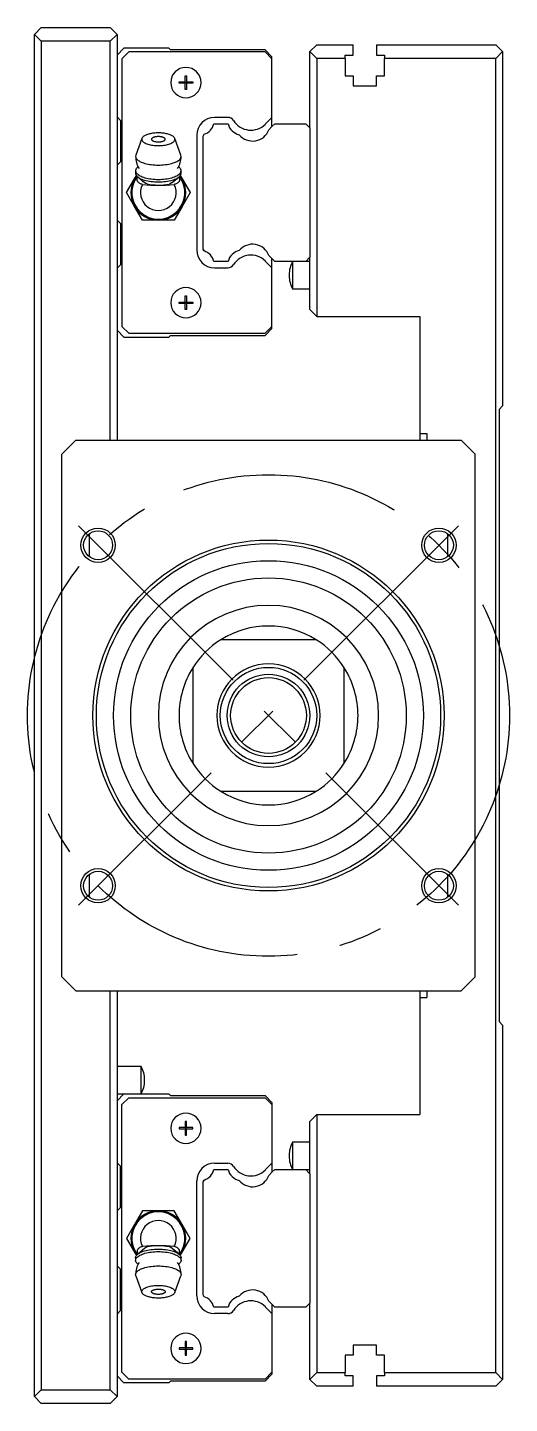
# Model space of a CAD drawing. Extents: x -10 to 750, y -346 to 120.
# Drawn here: x 679.8 to 749.8, y -100 to 100 of the extents above; entities that cross this region are included whole.
import ezdxf

# ---------------------------------------------------------------- set-up
doc = ezdxf.new("R2010")
doc.units = 0
doc.linetypes.add('CENTER', pattern=[50.8, 31.75, -6.35, 6.35, -6.35])
doc.layers.get('0').update_dxf_attribs({"linetype": 'CONTINUOUS'})
doc.layers.add('CENTER', color=1, linetype='CENTER')

msp = doc.modelspace()

# ---------------------------------------------------------------- linework, layer by layer
at = {"color": 7, "linetype": 'CONTINUOUS'}
for p, q in [((681.83, 100), (680.83, 99)), ((681.83, 100), (691.83, 100)), ((692.83, 99), (691.83, 100)), ((680.83, 99), (681.83, 98)), ((680.83, -99), (680.83, 99)), ((691.83, 98), (692.83, 99)), ((692.83, 99), (692.83, 40)), ((691.83, 98), (681.83, 98)), ((681.83, 98), (681.83, -98)), ((691.83, 40), (691.83, 98)), ((693.83, 97), (692.83, 96)), ((694.53, 96.45), (693.53, 95.45)), ((700.33, 97), (693.83, 97)), ((714.33, 96.45), (694.53, 96.45)), ((700.58, 96.75), (700.33, 97)), ((714.33, 96.75), (700.58, 96.75)), ((715.33, 95.75), (714.33, 96.75)), ((715.33, 95.45), (714.33, 96.45)), ((720.83, 96.5), (721.83, 97.5)), ((720.83, 85.4), (720.83, 96.5)), ((721.83, 95.5), (720.83, 96.5)), ((721.83, 97.5), (727.13, 97.5)), ((725.98, 96), (727.13, 96)), ((725.98, 95.5), (725.98, 96)), ((727.13, 96), (727.13, 97.5)), ((730.53, 97.5), (747.83, 97.5)), ((730.53, 97.5), (730.53, 96)), ((730.53, 96), (731.68, 96)), ((731.68, 96), (731.68, 95.5)), ((747.83, 97.5), (748.83, 96.5)), ((748.83, 96.5), (747.83, 95.5)), ((748.83, 96.5), (748.83, 45)), ((693.53, 95.45), (693.53, 56.55)), ((715.33, 95.45), (715.33, 95.75)), ((715.33, 86.92), (715.33, 95.45)), ((721.83, 95.5), (721.83, 58)), ((725.98, 95.5), (721.83, 95.5)), ((725.98, 95.5), (725.98, 93)), ((731.68, 93), (731.68, 95.5)), ((747.83, 95.5), (731.68, 95.5)), ((747.83, -95.5), (747.83, 95.5)), ((701.83, 92.1), (702.73, 92.1)), ((701.83, 91.9), (701.83, 92.1)), ((702.73, 92.1), (702.73, 93)), ((702.73, 93), (702.93, 93)), ((702.73, 92.1), (702.83, 92)), ((702.93, 92.1), (702.83, 92)), ((702.93, 93), (702.93, 92.1)), ((702.93, 92.1), (703.83, 92.1)), ((703.83, 92.1), (703.83, 91.9)), ((725.98, 93), (727.13, 93)), ((727.13, 93), (727.13, 91.5)), ((730.53, 91.5), (730.53, 93)), ((730.53, 93), (731.68, 93)), ((702.73, 91.9), (701.83, 91.9)), ((702.73, 91.9), (702.83, 92)), ((702.73, 91), (702.73, 91.9)), ((702.93, 91), (702.73, 91)), ((702.93, 91.9), (702.83, 92)), ((703.83, 91.9), (702.93, 91.9)), ((702.93, 91.9), (702.93, 91)), ((727.13, 91.5), (730.53, 91.5)), ((692.83, 87), (693.33, 86.5)), ((693.33, 86.5), (693.33, 80.5)), ((708.91, 86.93), (707, 86.93)), ((715.33, 86.92), (714.37, 85.95)), ((715.33, 85.6), (715.33, 86.92)), ((696.52, 84.02), (696.48, 83.95)), ((696.58, 84.08), (696.52, 84.02)), ((696.64, 84.14), (696.58, 84.08)), ((696.72, 84.2), (696.64, 84.14)), ((696.81, 84.25), (696.72, 84.2)), ((696.9, 84.31), (696.81, 84.25)), ((697.01, 84.36), (696.9, 84.31)), ((697.13, 84.41), (697.01, 84.36)), ((697.25, 84.45), (697.13, 84.41)), ((697.39, 84.49), (697.25, 84.45)), ((697.53, 84.53), (697.39, 84.49)), ((697.68, 84.57), (697.53, 84.53)), ((697.83, 84.6), (697.68, 84.57)), ((697.99, 84.62), (697.83, 84.6)), ((698.15, 84.64), (697.99, 84.62)), ((698.06, 84.01), (698.01, 83.98)), ((698.12, 84.03), (698.06, 84.01)), ((698.19, 84.05), (698.12, 84.03)), ((698.32, 84.66), (698.15, 84.64)), ((698.26, 84.07), (698.19, 84.05)), ((698.33, 84.09), (698.26, 84.07)), ((698.49, 84.67), (698.32, 84.66)), ((698.41, 84.11), (698.33, 84.09)), ((698.49, 84.12), (698.41, 84.11)), ((698.66, 84.68), (698.49, 84.67)), ((698.57, 84.13), (698.49, 84.12)), ((698.66, 84.14), (698.57, 84.13)), ((698.83, 84.68), (698.66, 84.68)), ((698.74, 84.14), (698.66, 84.14)), ((698.83, 84.14), (698.74, 84.14)), ((699, 84.68), (698.83, 84.68)), ((698.92, 84.14), (698.83, 84.14)), ((699, 84.14), (698.92, 84.14)), ((699.17, 84.67), (699, 84.68)), ((699.09, 84.13), (699, 84.14)), ((699.17, 84.12), (699.09, 84.13)), ((699.34, 84.66), (699.17, 84.67)), ((699.25, 84.11), (699.17, 84.12)), ((699.33, 84.09), (699.25, 84.11)), ((699.4, 84.07), (699.33, 84.09)), ((699.51, 84.64), (699.34, 84.66)), ((699.47, 84.05), (699.4, 84.07)), ((699.54, 84.03), (699.47, 84.05)), ((699.67, 84.62), (699.51, 84.64)), ((699.6, 84.01), (699.54, 84.03)), ((699.65, 83.98), (699.6, 84.01)), ((699.83, 84.6), (699.67, 84.62)), ((699.98, 84.57), (699.83, 84.6)), ((700.13, 84.53), (699.98, 84.57)), ((700.27, 84.49), (700.13, 84.53)), ((700.41, 84.45), (700.27, 84.49)), ((700.53, 84.41), (700.41, 84.45)), ((700.65, 84.36), (700.53, 84.41)), ((700.76, 84.31), (700.65, 84.36)), ((700.85, 84.25), (700.76, 84.31)), ((700.94, 84.2), (700.85, 84.25)), ((701.02, 84.14), (700.94, 84.2)), ((701.08, 84.08), (701.02, 84.14)), ((701.14, 84.02), (701.08, 84.08)), ((701.18, 83.95), (701.14, 84.02)), ((704.4, 84.33), (704.4, 67.67)), ((705.33, 84.2), (705.49, 84.48)), ((705.33, 67.8), (705.33, 84.2)), ((706.89, 86), (708.97, 86)), ((714.88, 85.15), (715.33, 85.6)), ((715.33, 85.6), (715.73, 86)), ((715.73, 86), (720.23, 86)), ((720.23, 86), (720.83, 85.4)), ((720.83, 85.4), (720.83, 66.6)), ((696.45, 83.89), (695.56, 81.44)), ((696.45, 83.89), (696.43, 83.81)), ((696.43, 83.81), (696.43, 83.73)), ((696.43, 83.73), (696.45, 83.65)), ((696.48, 83.95), (696.45, 83.89)), ((696.45, 83.65), (696.48, 83.58)), ((696.48, 83.58), (696.53, 83.5)), ((696.53, 83.5), (696.6, 83.42)), ((696.6, 83.42), (696.68, 83.35)), ((696.68, 83.35), (696.78, 83.28)), ((696.78, 83.28), (696.89, 83.22)), ((696.89, 83.22), (697.02, 83.16)), ((697.02, 83.16), (697.16, 83.1)), ((697.16, 83.1), (697.31, 83.05)), ((697.31, 83.05), (697.48, 83)), ((697.48, 83), (697.65, 82.96)), ((697.65, 82.96), (697.84, 82.92)), ((697.85, 83.83), (697.83, 83.79)), ((697.83, 83.79), (697.83, 83.76)), ((697.83, 83.76), (697.83, 83.73)), ((697.83, 83.73), (697.85, 83.69)), ((697.84, 82.92), (698.03, 82.9)), ((697.86, 83.86), (697.85, 83.83)), ((697.85, 83.69), (697.86, 83.66)), ((697.89, 83.89), (697.86, 83.86)), ((697.86, 83.66), (697.89, 83.63)), ((697.92, 83.92), (697.89, 83.89)), ((697.89, 83.63), (697.92, 83.6)), ((697.96, 83.95), (697.92, 83.92)), ((697.92, 83.6), (697.96, 83.57)), ((698.01, 83.98), (697.96, 83.95)), ((697.96, 83.57), (698.01, 83.54)), ((698.01, 83.54), (698.06, 83.51)), ((698.03, 82.9), (698.22, 82.87)), ((698.06, 83.51), (698.12, 83.49)), ((698.12, 83.49), (698.19, 83.47)), ((698.19, 83.47), (698.26, 83.45)), ((698.22, 82.87), (698.42, 82.86)), ((698.26, 83.45), (698.33, 83.43)), ((698.33, 83.43), (698.41, 83.41)), ((698.41, 83.41), (698.49, 83.4)), ((698.42, 82.86), (698.63, 82.85)), ((698.49, 83.4), (698.57, 83.39)), ((698.57, 83.39), (698.66, 83.38)), ((698.63, 82.85), (698.83, 82.84)), ((698.66, 83.38), (698.74, 83.38)), ((698.74, 83.38), (698.83, 83.38)), ((698.83, 83.38), (698.92, 83.38)), ((698.83, 82.84), (699.03, 82.85)), ((698.92, 83.38), (699, 83.38)), ((699, 83.38), (699.09, 83.39)), ((699.03, 82.85), (699.24, 82.86)), ((699.09, 83.39), (699.17, 83.4)), ((699.17, 83.4), (699.25, 83.41)), ((699.24, 82.86), (699.44, 82.87)), ((699.25, 83.41), (699.33, 83.43)), ((699.33, 83.43), (699.4, 83.45)), ((699.4, 83.45), (699.47, 83.47)), ((699.44, 82.87), (699.63, 82.9)), ((699.47, 83.47), (699.54, 83.49)), ((699.54, 83.49), (699.6, 83.51)), ((699.6, 83.51), (699.65, 83.54)), ((699.63, 82.9), (699.82, 82.92)), ((699.7, 83.95), (699.65, 83.98)), ((699.65, 83.54), (699.7, 83.57)), ((699.74, 83.92), (699.7, 83.95)), ((699.7, 83.57), (699.74, 83.6)), ((699.77, 83.89), (699.74, 83.92)), ((699.74, 83.6), (699.77, 83.63)), ((699.8, 83.86), (699.77, 83.89)), ((699.77, 83.63), (699.8, 83.66)), ((699.81, 83.83), (699.8, 83.86)), ((699.8, 83.66), (699.81, 83.69)), ((699.83, 83.79), (699.81, 83.83)), ((699.81, 83.69), (699.83, 83.73)), ((699.82, 82.92), (700.01, 82.96)), ((699.83, 83.76), (699.83, 83.79)), ((699.83, 83.73), (699.83, 83.76)), ((700.01, 82.96), (700.18, 83)), ((700.18, 83), (700.35, 83.05)), ((700.35, 83.05), (700.5, 83.1)), ((700.5, 83.1), (700.64, 83.16)), ((700.64, 83.16), (700.77, 83.22)), ((700.77, 83.22), (700.88, 83.28)), ((700.88, 83.28), (700.98, 83.35)), ((700.98, 83.35), (701.06, 83.42)), ((701.06, 83.42), (701.13, 83.5)), ((701.13, 83.5), (701.18, 83.58)), ((701.21, 83.89), (701.18, 83.95)), ((701.18, 83.58), (701.21, 83.65)), ((701.23, 83.81), (701.21, 83.89)), ((702.1, 81.44), (701.21, 83.89)), ((701.21, 83.65), (701.23, 83.73)), ((701.23, 83.73), (701.23, 83.81)), ((693.33, 80.5), (692.83, 80)), ((695.56, 81.44), (695.53, 81.27)), ((695.53, 81.27), (695.54, 81.17)), ((695.54, 81.17), (695.57, 81.07)), ((695.57, 81.07), (695.62, 80.97)), ((695.62, 80.97), (695.69, 80.88)), ((695.69, 80.88), (695.78, 80.78)), ((695.78, 80.78), (695.89, 80.69)), ((695.89, 80.69), (696.02, 80.61)), ((696.02, 80.61), (696.16, 80.52)), ((696.16, 80.52), (696.32, 80.45)), ((696.32, 80.45), (696.5, 80.37)), ((696.5, 80.37), (696.69, 80.31)), ((696.69, 80.31), (696.89, 80.24)), ((696.89, 80.24), (697.11, 80.19)), ((697.11, 80.19), (697.33, 80.14)), ((697.33, 80.14), (697.57, 80.1)), ((697.57, 80.1), (697.81, 80.07)), ((697.81, 80.07), (698.06, 80.04)), ((698.06, 80.04), (698.31, 80.02)), ((698.31, 80.02), (698.57, 80.01)), ((698.57, 80.01), (698.83, 80)), ((698.83, 80), (699.09, 80.01)), ((699.09, 80.01), (699.35, 80.02)), ((699.35, 80.02), (699.6, 80.04)), ((699.6, 80.04), (699.85, 80.07)), ((699.85, 80.07), (700.09, 80.1)), ((700.09, 80.1), (700.33, 80.14)), ((700.33, 80.14), (700.55, 80.19)), ((700.55, 80.19), (700.77, 80.24)), ((700.77, 80.24), (700.97, 80.31)), ((700.97, 80.31), (701.16, 80.37)), ((701.16, 80.37), (701.34, 80.45)), ((701.34, 80.45), (701.5, 80.52)), ((701.5, 80.52), (701.64, 80.61)), ((701.64, 80.61), (701.77, 80.69)), ((701.77, 80.69), (701.88, 80.78)), ((701.88, 80.78), (701.97, 80.88)), ((701.97, 80.88), (702.04, 80.97)), ((702.04, 80.97), (702.09, 81.07)), ((702.09, 81.07), (702.12, 81.17)), ((702.13, 81.27), (702.1, 81.44)), ((702.12, 81.17), (702.13, 81.27)), ((695.37, 78), (695.65, 78.49)), ((695.55, 79.33), (695.53, 79.26)), ((695.53, 79.26), (695.53, 79.19)), ((695.53, 79.19), (695.54, 79.09)), ((695.53, 79.19), (695.53, 78.82)), ((695.53, 78.82), (695.53, 78.75)), ((695.53, 78.75), (695.55, 78.69)), ((695.54, 79.09), (695.57, 78.99)), ((695.57, 79.39), (695.55, 79.33)), ((695.55, 78.69), (695.57, 78.62)), ((695.6, 79.46), (695.57, 79.39)), ((695.57, 78.99), (695.62, 78.9)), ((695.57, 78.62), (695.6, 78.55)), ((695.65, 79.52), (695.6, 79.46)), ((695.6, 78.55), (695.65, 78.49)), ((695.62, 78.9), (695.69, 78.8)), ((695.7, 79.59), (695.65, 79.52)), ((695.65, 78.49), (695.7, 78.42)), ((695.69, 78.8), (695.78, 78.71)), ((695.76, 79.65), (695.7, 79.59)), ((695.7, 78.42), (695.76, 78.36)), ((695.74, 77.98), (695.75, 78.05)), ((695.75, 78.05), (695.77, 78.12)), ((695.83, 79.71), (695.76, 79.65)), ((695.76, 78.36), (695.83, 78.3)), ((695.77, 78.12), (695.79, 78.2)), ((695.78, 78.71), (695.89, 78.62)), ((695.79, 78.2), (695.82, 78.27)), ((695.82, 78.27), (695.83, 78.29)), ((695.89, 79.77), (695.83, 79.71)), ((695.83, 78.3), (695.95, 78.21)), ((695.83, 78.3), (696.82, 77.46)), ((695.89, 78.62), (696.02, 78.53)), ((695.95, 78.21), (696.09, 78.12)), ((696.02, 78.53), (696.16, 78.45)), ((696.09, 78.12), (696.25, 78.03)), ((696.16, 78.45), (696.32, 78.37)), ((696.25, 78.03), (696.42, 77.96)), ((696.32, 78.37), (696.5, 78.3)), ((696.5, 78.3), (696.69, 78.23)), ((696.69, 78.23), (696.89, 78.17)), ((696.89, 78.17), (697.11, 78.11)), ((697.11, 78.11), (697.33, 78.07)), ((697.33, 78.07), (697.57, 78.02)), ((697.57, 78.02), (697.81, 77.99)), ((699.85, 77.99), (700.09, 78.02)), ((700.09, 78.02), (700.33, 78.07)), ((700.33, 78.07), (700.55, 78.11)), ((700.55, 78.11), (700.77, 78.17)), ((700.77, 78.17), (700.97, 78.23)), ((700.84, 77.46), (701.83, 78.3)), ((700.97, 78.23), (701.16, 78.3)), ((701.16, 78.3), (701.34, 78.37)), ((701.24, 77.96), (701.41, 78.03)), ((701.34, 78.37), (701.5, 78.45)), ((701.41, 78.03), (701.57, 78.12)), ((701.5, 78.45), (701.64, 78.53)), ((701.57, 78.12), (701.71, 78.21)), ((701.64, 78.53), (701.77, 78.62)), ((701.71, 78.21), (701.83, 78.3)), ((701.83, 79.71), (701.77, 79.77)), ((701.77, 78.62), (701.88, 78.71)), ((701.9, 79.65), (701.83, 79.71)), ((701.83, 78.3), (701.9, 78.36)), ((701.83, 78.29), (701.84, 78.27)), ((701.84, 78.27), (701.87, 78.2)), ((701.87, 78.2), (701.89, 78.12)), ((701.88, 78.71), (701.97, 78.8)), ((701.89, 78.12), (701.91, 78.05)), ((701.96, 79.59), (701.9, 79.65)), ((701.9, 78.36), (701.96, 78.42)), ((701.91, 78.05), (701.92, 77.98)), ((702.01, 79.52), (701.96, 79.59)), ((701.96, 78.42), (702.01, 78.49)), ((701.97, 78.8), (702.04, 78.9)), ((702.06, 79.46), (702.01, 79.52)), ((702.01, 78.49), (702.06, 78.55)), ((702.01, 78.49), (702.29, 78)), ((702.04, 78.9), (702.09, 78.99)), ((702.09, 79.39), (702.06, 79.46)), ((702.06, 78.55), (702.09, 78.62)), ((702.11, 79.33), (702.09, 79.39)), ((702.09, 78.99), (702.12, 79.09)), ((702.09, 78.62), (702.11, 78.69)), ((702.13, 79.26), (702.11, 79.33)), ((702.11, 78.69), (702.13, 78.75)), ((702.12, 79.09), (702.13, 79.19)), ((702.13, 79.19), (702.13, 79.26)), ((702.13, 78.82), (702.13, 79.19)), ((702.13, 78.75), (702.13, 78.82)), ((694.21, 76), (695.37, 78)), ((695.74, 77.91), (695.74, 77.98)), ((695.75, 77.84), (695.74, 77.91)), ((695.76, 77.78), (695.75, 77.84)), ((695.77, 77.72), (695.76, 77.78)), ((695.8, 77.66), (695.77, 77.72)), ((695.83, 77.61), (695.8, 77.66)), ((695.86, 77.55), (695.83, 77.61)), ((695.91, 77.5), (695.86, 77.55)), ((695.95, 77.46), (695.91, 77.5)), ((696.01, 77.41), (695.95, 77.46)), ((696.07, 77.36), (696.01, 77.41)), ((696.15, 77.32), (696.07, 77.36)), ((696.23, 77.28), (696.15, 77.32)), ((696.32, 77.24), (696.23, 77.28)), ((696.42, 77.21), (696.32, 77.24)), ((696.42, 77.96), (696.62, 77.88)), ((696.51, 77.18), (696.42, 77.21)), ((696.62, 77.88), (696.82, 77.82)), ((696.82, 77.82), (697.04, 77.76)), ((696.99, 77.35), (696.82, 77.46)), ((697.19, 77.27), (696.99, 77.35)), ((697.04, 77.76), (697.28, 77.71)), ((697.28, 77.71), (697.52, 77.66)), ((697.52, 77.66), (697.77, 77.63)), ((697.77, 77.63), (698.03, 77.6)), ((697.81, 77.99), (698.06, 77.96)), ((698.03, 77.6), (698.29, 77.58)), ((698.06, 77.96), (698.31, 77.94)), ((698.29, 77.58), (698.56, 77.56)), ((698.31, 77.94), (698.57, 77.93)), ((698.56, 77.56), (698.83, 77.56)), ((698.57, 77.93), (698.83, 77.93)), ((698.83, 77.93), (699.09, 77.93)), ((698.83, 77.56), (699.1, 77.56)), ((699.09, 77.93), (699.35, 77.94)), ((699.1, 77.56), (699.37, 77.58)), ((699.35, 77.94), (699.6, 77.96)), ((699.37, 77.58), (699.63, 77.6)), ((699.6, 77.96), (699.85, 77.99)), ((699.63, 77.6), (699.89, 77.63)), ((699.89, 77.63), (700.14, 77.66)), ((700.14, 77.66), (700.38, 77.71)), ((700.38, 77.71), (700.62, 77.76)), ((700.61, 77.32), (700.4, 77.25)), ((700.84, 77.46), (700.61, 77.32)), ((700.62, 77.76), (700.84, 77.82)), ((700.84, 77.82), (701.04, 77.88)), ((701.04, 77.88), (701.24, 77.96)), ((701.24, 77.21), (701.15, 77.18)), ((701.34, 77.24), (701.24, 77.21)), ((701.43, 77.28), (701.34, 77.24)), ((701.51, 77.32), (701.43, 77.28)), ((701.58, 77.36), (701.51, 77.32)), ((701.65, 77.41), (701.58, 77.36)), ((701.71, 77.46), (701.65, 77.41)), ((701.75, 77.5), (701.71, 77.46)), ((701.8, 77.55), (701.75, 77.5)), ((701.83, 77.61), (701.8, 77.55)), ((701.86, 77.66), (701.83, 77.61)), ((701.89, 77.72), (701.86, 77.66)), ((701.9, 77.78), (701.89, 77.72)), ((701.91, 77.84), (701.9, 77.78)), ((701.92, 77.91), (701.91, 77.84)), ((701.92, 77.98), (701.92, 77.91)), ((702.29, 78), (703.45, 76)), ((695.37, 74), (694.21, 76)), ((703.45, 76), (702.29, 74)), ((696.52, 72), (695.37, 74)), ((702.29, 74), (701.14, 72)), ((692.83, 72), (693.33, 71.5)), ((693.33, 71.5), (693.33, 65.5)), ((698.83, 72), (696.52, 72)), ((701.14, 72), (698.83, 72)), ((705.49, 67.52), (705.33, 67.8)), ((708.97, 66), (706.89, 66)), ((714.37, 66.05), (715.33, 65.08)), ((715.73, 66), (714.88, 66.85)), ((715.33, 65.08), (715.33, 66.4)), ((720.23, 66), (715.73, 66)), ((718.33, 66), (718.33, 62)), ((720.83, 66.6), (720.23, 66)), ((720.83, 66), (720.23, 66)), ((720.83, 59), (720.83, 66.6)), ((693.33, 65.5), (692.83, 65)), ((707, 65.07), (708.91, 65.07)), ((715.33, 56.55), (715.33, 65.08)), ((717.83, 64.06), (717.83, 63.94)), ((718.33, 62), (720.83, 62)), ((701.83, 59.9), (701.83, 60.1)), ((701.83, 60.1), (702.73, 60.1)), ((702.73, 60.1), (702.73, 61)), ((702.73, 61), (702.93, 61)), ((702.73, 60.1), (702.83, 60)), ((702.93, 60.1), (702.83, 60)), ((702.93, 61), (702.93, 60.1)), ((702.93, 60.1), (703.83, 60.1)), ((703.83, 60.1), (703.83, 59.9)), ((702.73, 59.9), (701.83, 59.9)), ((702.73, 59.9), (702.83, 60)), ((702.73, 59), (702.73, 59.9)), ((702.93, 59), (702.73, 59)), ((702.93, 59.9), (702.83, 60)), ((703.83, 59.9), (702.93, 59.9)), ((702.93, 59.9), (702.93, 59)), ((720.83, 59), (721.83, 58)), ((721.83, 58), (736.83, 58)), ((736.83, 58), (736.83, 41)), ((693.53, 56.55), (694.53, 55.55)), ((714.33, 55.55), (715.33, 56.55)), ((714.33, 55.25), (715.33, 56.25)), ((715.33, 56.25), (715.33, 56.55)), ((692.83, 56), (693.83, 55)), ((693.83, 55), (700.33, 55)), ((694.53, 55.55), (714.33, 55.55)), ((700.33, 55), (700.58, 55.25)), ((700.58, 55.25), (714.33, 55.25)), ((748.33, 44.5), (748.83, 45)), ((748.33, 44.5), (748.33, -44.5)), ((686.83, 40), (684.83, 38)), ((686.83, 40), (742.83, 40)), ((736.83, 41), (736.83, 40)), ((736.83, 41), (737.83, 41)), ((737.83, 41), (737.83, 40)), ((744.83, 38), (742.83, 40)), ((684.83, -38), (684.83, 38)), ((744.83, -38), (744.83, 38)), ((688.83, 23.06), (688.83, 26.44)), ((740.83, 26.44), (740.83, 23.06)), ((721.76, 11), (707.9, 11)), ((703.83, 6.93), (703.83, -6.93)), ((725.83, -6.93), (725.83, 6.93)), ((707.9, -11), (721.76, -11)), ((688.83, -26.44), (688.83, -23.06)), ((740.83, -23.06), (740.83, -26.44)), ((684.83, -38), (686.83, -40)), ((742.83, -40), (744.83, -38)), ((686.83, -40), (742.83, -40)), ((691.83, -98), (691.83, -40)), ((692.83, -40), (692.83, -99)), ((736.83, -40), (736.83, -41)), ((737.83, -40), (737.83, -41)), ((736.83, -41), (737.83, -41)), ((736.83, -41), (736.83, -58)), ((748.83, -45), (748.33, -44.5)), ((748.83, -45), (748.83, -96.5)), ((696.33, -51), (692.83, -51)), ((696.33, -53), (696.33, -51)), ((696.33, -55), (696.33, -53)), ((696.83, -53.06), (696.83, -52.94)), ((692.83, -55), (693.83, -55)), ((692.83, -56), (693.83, -55)), ((693.53, -56.55), (694.53, -55.55)), ((693.83, -55), (700.33, -55)), ((694.53, -55.55), (714.33, -55.55)), ((700.33, -55), (700.58, -55.25)), ((700.58, -55.25), (714.33, -55.25)), ((714.33, -55.25), (715.33, -56.25)), ((714.33, -55.55), (715.33, -56.55)), ((693.53, -95.45), (693.53, -56.55)), ((715.33, -56.25), (715.33, -56.55)), ((715.33, -56.55), (715.33, -65.08)), ((721.83, -58), (720.83, -59)), ((721.83, -58), (736.83, -58)), ((721.83, -58), (721.83, -95.5)), ((702.73, -59.9), (701.83, -59.9)), ((701.83, -59.9), (701.83, -60.1)), ((702.73, -59), (702.73, -59.9)), ((702.93, -59), (702.73, -59)), ((702.73, -59.9), (702.83, -60)), ((702.73, -60.1), (702.83, -60)), ((702.93, -59.9), (702.83, -60)), ((702.93, -60.1), (702.83, -60)), ((702.93, -59.9), (702.93, -59)), ((703.83, -59.9), (702.93, -59.9)), ((703.83, -60.1), (703.83, -59.9)), ((720.83, -66.6), (720.83, -59)), ((701.83, -60.1), (702.73, -60.1)), ((702.73, -60.1), (702.73, -61)), ((702.73, -61), (702.93, -61)), ((702.93, -61), (702.93, -60.1)), ((702.93, -60.1), (703.83, -60.1)), ((720.83, -62), (718.33, -62)), ((718.33, -62), (718.33, -66)), ((717.83, -63.94), (717.83, -64.06)), ((693.33, -65.5), (692.83, -65)), ((693.33, -71.5), (693.33, -65.5)), ((706.89, -66), (708.97, -66)), ((707, -65.07), (708.91, -65.07)), ((714.37, -66.05), (715.33, -65.08)), ((715.33, -65.08), (715.33, -66.4)), ((715.33, -66.4), (715.73, -66)), ((715.73, -66), (720.23, -66)), ((720.23, -66), (720.83, -66)), ((720.23, -66), (720.83, -66.6)), ((704.4, -84.33), (704.4, -67.67)), ((705.33, -67.8), (705.49, -67.52)), ((705.33, -84.2), (705.33, -67.8)), ((714.88, -66.85), (715.33, -66.4)), ((720.83, -66.6), (720.83, -85.4)), ((692.83, -72), (693.33, -71.5)), ((696.52, -72), (695.37, -74)), ((698.83, -72), (696.52, -72)), ((701.14, -72), (698.83, -72)), ((702.29, -74), (701.14, -72)), ((695.37, -74), (694.21, -76)), ((703.45, -76), (702.29, -74)), ((694.21, -76), (695.37, -78)), ((702.29, -78), (703.45, -76)), ((695.37, -78), (695.65, -78.49)), ((695.75, -77.85), (695.74, -77.91)), ((695.74, -77.91), (695.74, -77.98)), ((695.74, -77.98), (695.75, -78.05)), ((695.76, -77.78), (695.75, -77.85)), ((695.77, -77.72), (695.76, -77.78)), ((695.8, -77.66), (695.77, -77.72)), ((695.83, -77.61), (695.8, -77.66)), ((696.82, -77.46), (695.83, -78.3)), ((695.86, -77.55), (695.83, -77.61)), ((695.9, -77.5), (695.86, -77.55)), ((695.95, -77.46), (695.9, -77.5)), ((696.01, -77.41), (695.95, -77.46)), ((696.07, -77.36), (696.01, -77.41)), ((696.15, -77.32), (696.07, -77.36)), ((696.23, -77.28), (696.15, -77.32)), ((696.32, -77.24), (696.23, -77.28)), ((696.25, -78.03), (696.42, -77.96)), ((696.41, -77.21), (696.32, -77.24)), ((696.51, -77.18), (696.41, -77.21)), ((696.42, -77.96), (696.62, -77.88)), ((696.62, -77.88), (696.82, -77.82)), ((696.94, -77.38), (696.82, -77.46)), ((696.82, -77.82), (697.04, -77.76)), ((697.13, -77.29), (696.94, -77.38)), ((697.04, -77.76), (697.28, -77.71)), ((697.28, -77.71), (697.52, -77.66)), ((697.52, -77.66), (697.77, -77.63)), ((697.57, -78.02), (697.81, -77.99)), ((697.77, -77.63), (698.03, -77.6)), ((697.81, -77.99), (698.06, -77.96)), ((698.03, -77.6), (698.29, -77.58)), ((698.06, -77.96), (698.31, -77.94)), ((698.29, -77.58), (698.56, -77.56)), ((698.31, -77.94), (698.57, -77.93)), ((698.56, -77.56), (698.83, -77.56)), ((698.57, -77.93), (698.83, -77.93)), ((698.83, -77.56), (699.1, -77.56)), ((698.83, -77.93), (699.09, -77.93)), ((699.09, -77.93), (699.35, -77.94)), ((699.1, -77.56), (699.37, -77.58)), ((699.35, -77.94), (699.6, -77.96)), ((699.37, -77.58), (699.63, -77.6)), ((699.6, -77.96), (699.85, -77.99)), ((699.63, -77.6), (699.89, -77.63)), ((699.85, -77.99), (700.09, -78.02)), ((699.89, -77.63), (700.14, -77.66)), ((700.14, -77.66), (700.38, -77.71)), ((700.38, -77.71), (700.62, -77.76)), ((700.66, -77.34), (700.43, -77.26)), ((700.62, -77.76), (700.84, -77.82)), ((700.84, -77.46), (700.66, -77.34)), ((701.83, -78.3), (700.84, -77.46)), ((700.84, -77.82), (701.04, -77.88)), ((701.04, -77.88), (701.24, -77.96)), ((701.25, -77.21), (701.15, -77.18)), ((701.24, -77.96), (701.41, -78.03)), ((701.34, -77.24), (701.25, -77.21)), ((701.43, -77.28), (701.34, -77.24)), ((701.51, -77.32), (701.43, -77.28)), ((701.59, -77.36), (701.51, -77.32)), ((701.65, -77.41), (701.59, -77.36)), ((701.71, -77.46), (701.65, -77.41)), ((701.75, -77.5), (701.71, -77.46)), ((701.8, -77.55), (701.75, -77.5)), ((701.83, -77.61), (701.8, -77.55)), ((701.86, -77.66), (701.83, -77.61)), ((701.89, -77.72), (701.86, -77.66)), ((701.9, -77.78), (701.89, -77.72)), ((701.91, -77.84), (701.9, -77.78)), ((701.92, -77.91), (701.91, -77.84)), ((701.91, -78.05), (701.92, -77.98)), ((701.92, -77.98), (701.92, -77.91)), ((702.01, -78.49), (702.29, -78)), ((693.33, -80.5), (692.83, -80)), ((695.53, -78.75), (695.55, -78.69)), ((695.53, -78.82), (695.53, -78.75)), ((695.53, -78.82), (695.53, -79.19)), ((695.53, -79.19), (695.54, -79.09)), ((695.53, -79.26), (695.53, -79.19)), ((695.55, -79.33), (695.53, -79.26)), ((695.54, -79.09), (695.57, -78.99)), ((695.55, -78.69), (695.57, -78.62)), ((695.57, -79.39), (695.55, -79.33)), ((695.57, -78.62), (695.6, -78.55)), ((695.57, -78.99), (695.62, -78.9)), ((695.6, -79.46), (695.57, -79.39)), ((695.6, -78.55), (695.65, -78.49)), ((695.65, -79.52), (695.6, -79.46)), ((695.62, -78.9), (695.69, -78.8)), ((695.65, -78.49), (695.7, -78.42)), ((695.7, -79.59), (695.65, -79.52)), ((695.69, -78.8), (695.78, -78.71)), ((695.7, -78.42), (695.76, -78.36)), ((695.76, -79.65), (695.7, -79.59)), ((695.75, -78.05), (695.77, -78.12)), ((695.76, -78.36), (695.83, -78.3)), ((695.83, -79.71), (695.76, -79.65)), ((695.77, -78.12), (695.79, -78.2)), ((695.78, -78.71), (695.89, -78.62)), ((695.79, -78.2), (695.82, -78.27)), ((695.82, -78.27), (695.83, -78.29)), ((695.83, -78.3), (695.95, -78.21)), ((695.83, -79.71), (695.89, -79.77)), ((695.89, -78.62), (696.02, -78.53)), ((695.95, -78.21), (696.09, -78.12)), ((696.02, -78.53), (696.16, -78.45)), ((696.09, -78.12), (696.25, -78.03)), ((696.16, -78.45), (696.32, -78.37)), ((696.32, -78.37), (696.5, -78.3)), ((696.5, -78.3), (696.69, -78.23)), ((696.69, -78.23), (696.89, -78.17)), ((696.89, -78.17), (697.11, -78.11)), ((697.11, -78.11), (697.33, -78.07)), ((697.33, -78.07), (697.57, -78.02)), ((700.09, -78.02), (700.33, -78.07)), ((700.33, -78.07), (700.55, -78.11)), ((700.55, -78.11), (700.77, -78.17)), ((700.77, -78.17), (700.97, -78.23)), ((700.97, -78.23), (701.16, -78.3)), ((701.16, -78.3), (701.34, -78.37)), ((701.34, -78.37), (701.5, -78.45)), ((701.41, -78.03), (701.57, -78.12)), ((701.5, -78.45), (701.64, -78.53)), ((701.57, -78.12), (701.71, -78.21)), ((701.64, -78.53), (701.77, -78.62)), ((701.71, -78.21), (701.83, -78.3)), ((701.77, -78.62), (701.88, -78.71)), ((701.77, -79.77), (701.83, -79.71)), ((701.83, -78.29), (701.84, -78.27)), ((701.83, -78.3), (701.9, -78.36)), ((701.9, -79.65), (701.83, -79.71)), ((701.84, -78.27), (701.87, -78.2)), ((701.87, -78.2), (701.89, -78.12)), ((701.88, -78.71), (701.97, -78.8)), ((701.89, -78.12), (701.91, -78.05)), ((701.9, -78.36), (701.96, -78.42)), ((701.96, -79.59), (701.9, -79.65)), ((701.96, -78.42), (702.01, -78.49)), ((702.01, -79.52), (701.96, -79.59)), ((701.97, -78.8), (702.04, -78.9)), ((702.01, -78.49), (702.06, -78.55)), ((702.06, -79.46), (702.01, -79.52)), ((702.04, -78.9), (702.09, -78.99)), ((702.06, -78.55), (702.09, -78.62)), ((702.09, -79.39), (702.06, -79.46)), ((702.09, -78.62), (702.11, -78.69)), ((702.09, -78.99), (702.12, -79.09)), ((702.11, -79.33), (702.09, -79.39)), ((702.11, -78.69), (702.13, -78.75)), ((702.13, -79.26), (702.11, -79.33)), ((702.12, -79.09), (702.13, -79.19)), ((702.13, -78.75), (702.13, -78.82)), ((702.13, -79.19), (702.13, -78.82)), ((702.13, -79.19), (702.13, -79.26)), ((693.33, -86.5), (693.33, -80.5)), ((695.53, -81.27), (695.54, -81.17)), ((695.56, -81.44), (695.53, -81.27)), ((695.54, -81.17), (695.57, -81.07)), ((695.56, -81.44), (696.45, -83.89)), ((695.57, -81.07), (695.62, -80.97)), ((695.62, -80.97), (695.69, -80.88)), ((695.69, -80.88), (695.78, -80.78)), ((695.78, -80.78), (695.89, -80.69)), ((695.89, -80.69), (696.02, -80.61)), ((696.02, -80.61), (696.16, -80.52)), ((696.16, -80.52), (696.32, -80.45)), ((696.32, -80.45), (696.5, -80.37)), ((696.5, -80.37), (696.69, -80.31)), ((696.69, -80.31), (696.89, -80.24)), ((696.89, -80.24), (697.11, -80.19)), ((697.11, -80.19), (697.33, -80.14)), ((697.33, -80.14), (697.57, -80.1)), ((697.57, -80.1), (697.81, -80.07)), ((697.81, -80.07), (698.06, -80.04)), ((698.06, -80.04), (698.31, -80.02)), ((698.31, -80.02), (698.57, -80.01)), ((698.57, -80.01), (698.83, -80)), ((698.83, -80), (699.09, -80.01)), ((699.09, -80.01), (699.35, -80.02)), ((699.35, -80.02), (699.6, -80.04)), ((699.6, -80.04), (699.85, -80.07)), ((699.85, -80.07), (700.09, -80.1)), ((700.09, -80.1), (700.33, -80.14)), ((700.33, -80.14), (700.55, -80.19)), ((700.55, -80.19), (700.77, -80.24)), ((700.77, -80.24), (700.97, -80.31)), ((700.97, -80.31), (701.16, -80.37)), ((701.16, -80.37), (701.34, -80.45)), ((701.21, -83.89), (702.1, -81.44)), ((701.34, -80.45), (701.5, -80.52)), ((701.5, -80.52), (701.64, -80.61)), ((701.64, -80.61), (701.77, -80.69)), ((701.77, -80.69), (701.88, -80.78)), ((701.88, -80.78), (701.97, -80.88)), ((701.97, -80.88), (702.04, -80.97)), ((702.04, -80.97), (702.09, -81.07)), ((702.09, -81.07), (702.12, -81.17)), ((702.13, -81.3), (702.1, -81.44)), ((702.12, -81.17), (702.13, -81.27)), ((702.13, -81.27), (702.13, -81.3)), ((696.43, -83.73), (696.45, -83.65)), ((696.43, -83.81), (696.43, -83.73)), ((696.45, -83.89), (696.43, -83.81)), ((696.45, -83.65), (696.48, -83.58)), ((696.48, -83.95), (696.45, -83.89)), ((696.48, -83.58), (696.53, -83.5)), ((696.52, -84.02), (696.48, -83.95)), ((696.53, -83.5), (696.6, -83.42)), ((696.6, -83.42), (696.68, -83.35)), ((696.68, -83.35), (696.78, -83.28)), ((696.78, -83.28), (696.89, -83.22)), ((696.89, -83.22), (697.02, -83.16)), ((697.02, -83.16), (697.16, -83.1)), ((697.16, -83.1), (697.31, -83.05)), ((697.31, -83.05), (697.48, -83)), ((697.48, -83), (697.65, -82.96)), ((697.65, -82.96), (697.84, -82.92)), ((697.83, -83.73), (697.85, -83.69)), ((697.83, -83.76), (697.83, -83.73)), ((697.83, -83.79), (697.83, -83.76)), ((697.85, -83.83), (697.83, -83.79)), ((697.84, -82.92), (698.03, -82.9)), ((697.85, -83.69), (697.86, -83.66)), ((697.86, -83.86), (697.85, -83.83)), ((697.86, -83.66), (697.89, -83.63)), ((697.89, -83.89), (697.86, -83.86)), ((697.89, -83.63), (697.92, -83.6)), ((697.92, -83.92), (697.89, -83.89)), ((697.92, -83.6), (697.96, -83.57)), ((697.96, -83.95), (697.92, -83.92)), ((697.96, -83.57), (698.01, -83.54)), ((698.01, -83.98), (697.96, -83.95)), ((698.01, -83.54), (698.06, -83.51)), ((698.06, -84.01), (698.01, -83.98)), ((698.03, -82.9), (698.22, -82.87)), ((698.06, -83.51), (698.12, -83.49)), ((698.12, -83.49), (698.19, -83.47)), ((698.19, -83.47), (698.26, -83.45)), ((698.22, -82.87), (698.42, -82.86)), ((698.26, -83.45), (698.33, -83.43)), ((698.33, -83.43), (698.41, -83.41)), ((698.41, -83.41), (698.49, -83.4)), ((698.42, -82.86), (698.63, -82.85)), ((698.49, -83.4), (698.57, -83.39)), ((698.57, -83.39), (698.66, -83.38)), ((698.63, -82.85), (698.83, -82.84)), ((698.66, -83.38), (698.74, -83.38)), ((698.74, -83.38), (698.83, -83.38)), ((698.83, -82.84), (699.03, -82.85)), ((698.83, -83.38), (698.92, -83.38)), ((698.92, -83.38), (699, -83.38)), ((699, -83.38), (699.09, -83.39)), ((699.03, -82.85), (699.24, -82.86)), ((699.09, -83.39), (699.17, -83.4)), ((699.17, -83.4), (699.25, -83.41)), ((699.24, -82.86), (699.44, -82.87)), ((699.25, -83.41), (699.33, -83.43)), ((699.33, -83.43), (699.4, -83.45)), ((699.4, -83.45), (699.47, -83.47)), ((699.44, -82.87), (699.63, -82.9)), ((699.47, -83.47), (699.54, -83.49)), ((699.54, -83.49), (699.6, -83.51)), ((699.6, -83.51), (699.65, -83.54)), ((699.65, -83.98), (699.6, -84.01)), ((699.63, -82.9), (699.82, -82.92)), ((699.65, -83.54), (699.7, -83.57)), ((699.7, -83.95), (699.65, -83.98)), ((699.7, -83.57), (699.74, -83.6)), ((699.74, -83.92), (699.7, -83.95)), ((699.74, -83.6), (699.77, -83.63)), ((699.77, -83.89), (699.74, -83.92)), ((699.77, -83.63), (699.8, -83.66)), ((699.8, -83.86), (699.77, -83.89)), ((699.8, -83.66), (699.81, -83.69)), ((699.81, -83.83), (699.8, -83.86)), ((699.81, -83.69), (699.83, -83.73)), ((699.83, -83.79), (699.81, -83.83)), ((699.82, -82.92), (700.01, -82.96)), ((699.83, -83.73), (699.83, -83.76)), ((699.83, -83.76), (699.83, -83.79)), ((700.01, -82.96), (700.18, -83)), ((700.18, -83), (700.35, -83.05)), ((700.35, -83.05), (700.5, -83.1)), ((700.5, -83.1), (700.64, -83.16)), ((700.64, -83.16), (700.77, -83.22)), ((700.77, -83.22), (700.88, -83.28)), ((700.88, -83.28), (700.98, -83.35)), ((700.98, -83.35), (701.06, -83.42)), ((701.06, -83.42), (701.13, -83.5)), ((701.13, -83.5), (701.18, -83.58)), ((701.18, -83.95), (701.14, -84.02)), ((701.18, -83.58), (701.21, -83.65)), ((701.21, -83.89), (701.18, -83.95)), ((701.21, -83.65), (701.23, -83.73)), ((701.23, -83.81), (701.21, -83.89)), ((701.23, -83.73), (701.23, -83.81)), ((696.58, -84.08), (696.52, -84.02)), ((696.64, -84.14), (696.58, -84.08)), ((696.72, -84.2), (696.64, -84.14)), ((696.81, -84.25), (696.72, -84.2)), ((696.9, -84.31), (696.81, -84.25)), ((697.01, -84.36), (696.9, -84.31)), ((697.13, -84.41), (697.01, -84.36)), ((697.25, -84.45), (697.13, -84.41)), ((697.39, -84.49), (697.25, -84.45)), ((697.53, -84.53), (697.39, -84.49)), ((697.68, -84.57), (697.53, -84.53)), ((697.83, -84.6), (697.68, -84.57)), ((697.99, -84.62), (697.83, -84.6)), ((698.15, -84.64), (697.99, -84.62)), ((698.12, -84.03), (698.06, -84.01)), ((698.19, -84.05), (698.12, -84.03)), ((698.32, -84.66), (698.15, -84.64)), ((698.26, -84.07), (698.19, -84.05)), ((698.33, -84.09), (698.26, -84.07)), ((698.49, -84.67), (698.32, -84.66)), ((698.41, -84.11), (698.33, -84.09)), ((698.49, -84.12), (698.41, -84.11)), ((698.57, -84.13), (698.49, -84.12)), ((698.66, -84.68), (698.49, -84.67)), ((698.66, -84.14), (698.57, -84.13)), ((698.74, -84.14), (698.66, -84.14)), ((698.83, -84.68), (698.66, -84.68)), ((698.83, -84.14), (698.74, -84.14)), ((698.92, -84.14), (698.83, -84.14)), ((699, -84.68), (698.83, -84.68)), ((699, -84.14), (698.92, -84.14)), ((699.09, -84.13), (699, -84.14)), ((699.17, -84.67), (699, -84.68)), ((699.17, -84.12), (699.09, -84.13)), ((699.25, -84.11), (699.17, -84.12)), ((699.34, -84.66), (699.17, -84.67)), ((699.33, -84.09), (699.25, -84.11)), ((699.4, -84.07), (699.33, -84.09)), ((699.51, -84.64), (699.34, -84.66)), ((699.47, -84.05), (699.4, -84.07)), ((699.54, -84.03), (699.47, -84.05)), ((699.67, -84.62), (699.51, -84.64)), ((699.6, -84.01), (699.54, -84.03)), ((699.83, -84.6), (699.67, -84.62)), ((699.98, -84.57), (699.83, -84.6)), ((700.13, -84.53), (699.98, -84.57)), ((700.27, -84.49), (700.13, -84.53)), ((700.41, -84.45), (700.27, -84.49)), ((700.53, -84.41), (700.41, -84.45)), ((700.65, -84.36), (700.53, -84.41)), ((700.76, -84.31), (700.65, -84.36)), ((700.85, -84.25), (700.76, -84.31)), ((700.94, -84.2), (700.85, -84.25)), ((701.02, -84.14), (700.94, -84.2)), ((701.08, -84.08), (701.02, -84.14)), ((701.14, -84.02), (701.08, -84.08)), ((705.49, -84.48), (705.33, -84.2)), ((708.97, -86), (706.89, -86)), ((715.33, -86.92), (714.37, -85.95)), ((715.73, -86), (714.88, -85.15)), ((715.33, -85.6), (715.33, -86.92)), ((720.23, -86), (715.73, -86)), ((720.83, -85.4), (720.23, -86)), ((720.83, -96.5), (720.83, -85.4)), ((692.83, -87), (693.33, -86.5)), ((708.91, -86.93), (707, -86.93)), ((715.33, -86.92), (715.33, -95.45)), ((702.73, -91.9), (701.83, -91.9)), ((701.83, -91.9), (701.83, -92.1)), ((702.73, -91), (702.73, -91.9)), ((702.93, -91), (702.73, -91)), ((702.73, -91.9), (702.83, -92)), ((702.73, -92.1), (702.83, -92)), ((702.93, -91.9), (702.83, -92)), ((702.93, -92.1), (702.83, -92)), ((702.93, -91.9), (702.93, -91)), ((703.83, -91.9), (702.93, -91.9)), ((703.83, -92.1), (703.83, -91.9)), ((727.13, -91.5), (727.13, -93)), ((730.53, -91.5), (727.13, -91.5)), ((730.53, -93), (730.53, -91.5)), ((701.83, -92.1), (702.73, -92.1)), ((702.73, -92.1), (702.73, -93)), ((702.73, -93), (702.93, -93)), ((702.93, -92.1), (703.83, -92.1)), ((702.93, -93), (702.93, -92.1)), ((727.13, -93), (725.98, -93)), ((725.98, -93), (725.98, -95.5)), ((731.68, -93), (730.53, -93)), ((731.68, -95.5), (731.68, -93)), ((693.83, -97), (692.83, -96)), ((694.53, -96.45), (693.53, -95.45)), ((715.33, -95.45), (714.33, -96.45)), ((715.33, -95.75), (714.33, -96.75)), ((715.33, -95.45), (715.33, -95.75)), ((720.83, -96.5), (721.83, -95.5)), ((721.83, -95.5), (725.98, -95.5)), ((725.98, -96), (725.98, -95.5)), ((727.13, -96), (725.98, -96)), ((727.13, -97.5), (727.13, -96)), ((731.68, -96), (730.53, -96)), ((730.53, -96), (730.53, -97.5)), ((731.68, -95.5), (731.68, -96)), ((731.68, -95.5), (747.83, -95.5)), ((747.83, -95.5), (748.83, -96.5)), ((681.83, -98), (680.83, -99)), ((681.83, -98), (691.83, -98)), ((692.83, -99), (691.83, -98)), ((700.33, -97), (693.83, -97)), ((714.33, -96.45), (694.53, -96.45)), ((700.58, -96.75), (700.33, -97)), ((714.33, -96.75), (700.58, -96.75)), ((721.83, -97.5), (720.83, -96.5)), ((727.13, -97.5), (721.83, -97.5)), ((747.83, -97.5), (730.53, -97.5)), ((748.83, -96.5), (747.83, -97.5)), ((680.83, -99), (681.83, -100)), ((691.83, -100), (681.83, -100)), ((691.83, -100), (692.83, -99))]:
    msp.add_line(p, q, dxfattribs=at)
at = {"color": 3, "linetype": 'CONTINUOUS'}
for centre in [(690.08, 24.75), (739.58, 24.75), (690.08, -24.75), (739.58, -24.75)]:
    msp.add_circle(centre, 2.5, dxfattribs=at)
at = {"color": 7, "linetype": 'CONTINUOUS'}
for centre, radius in [((690.08, 24.75), 2.1), ((739.58, 24.75), 2.1), ((714.83, 0), 25.5), ((714.83, 0), 25), ((714.83, 0), 22.5), ((714.83, 0), 20), ((714.83, 0), 7), ((714.83, 0), 6), ((714.83, 0), 5.5), ((690.08, -24.75), 2.1), ((739.58, -24.75), 2.1)]:
    msp.add_circle(centre, radius, dxfattribs=at)
for centre, radius, start, end in [((702.83, 92), 2.2, 0, 180), ((702.83, 92), 2.2, 180, 0), ((707, 84.33), 2.6, 90, 180), ((704.85, 86.48), 2.1, 287.8944, 346.7394), ((708.91, 85.93), 1, 32.3319, 90), ((708.9, 85.9), 1.03, 33.3353, 88.9965), ((711.01, 86.48), 2.1, 193.2606, 258.3703), ((712.27, 88.05), 2.97, 212.3321, 315), ((712.53, 86), 2.5, 219.0557, 340.1637), ((698.83, 81.27), 3.3, 180.0002, 212.051), ((698.83, 81.27), 3.3, 327.9527, 359.9999), ((698.83, 76), 3.85, 142.5071, 37.4929), ((698.83, 76), 4, 142.1418, 150), ((698.83, 76), 4, 30, 37.8582), ((698.83, 76), 4, 150, 210), ((698.83, 76), 2.6, 152.9958, 27.0042), ((698.83, 101.67), 24.6, 264.5957, 275.4043), ((698.85, 85.02), 7.92, 257.8831, 281.2825), ((698.83, 76), 4, 330, 30), ((698.83, 76), 4, 210, 270), ((698.83, 76), 4, 270, 330), ((712.53, 66), 2.5, 19.8363, 140.9443), ((707, 67.67), 2.6, 180, 270), ((704.85, 65.52), 2.1, 13.2606, 72.1056), ((711.01, 65.52), 2.1, 101.6297, 166.7394), ((712.27, 63.95), 2.97, 44.9791, 147.6681), ((708.91, 66.07), 1, 270, 327.6675), ((721.83, 64.06), 4, 151.0305, 180), ((702.83, 60), 2.2, 0, 180), ((721.83, 63.94), 4, 180, 208.9695), ((702.83, 60), 2.2, 180, 0), ((714.83, 0), 16, 0, 180), ((714.83, 0), 16, 0, 180), ((714.83, 0), 13, 57.7958, 122.2042), ((714.83, 0), 13, 57.7958, 122.2042), ((714.83, 0), 13, 122.2042, 147.7958), ((714.83, 0), 13, 32.2042, 57.7958), ((714.83, 0), 13, 147.7958, 180), ((714.83, 0), 13, 147.7958, 180), ((714.83, 0), 7.5, 0, 180), ((714.83, 0), 13, 0, 32.2042), ((714.83, 0), 13, 0, 32.2042), ((714.83, 0), 16, 180, 0), ((714.83, 0), 16, 180, 0), ((714.83, 0), 13, 180, 212.2042), ((714.83, 0), 13, 180, 212.2042), ((714.83, 0), 7.5, 180, 0), ((714.83, 0), 13, 327.7958, 0), ((714.83, 0), 13, 327.7958, 0), ((714.83, 0), 13, 212.2042, 237.7958), ((714.83, 0), 13, 302.2042, 327.7958), ((714.83, 0), 13, 237.7958, 302.2042), ((714.83, 0), 13, 237.7958, 302.2042), ((692.83, -52.94), 4, 0, 28.9695), ((692.83, -53.06), 4, 331.0305, 0), ((702.83, -60), 2.2, 0, 180), ((702.83, -60), 2.2, 180, 0), ((721.83, -63.94), 4, 151.0305, 180), ((707, -67.67), 2.6, 90, 180), ((704.85, -65.52), 2.1, 287.8944, 346.7394), ((708.91, -66.07), 1, 32.3325, 90), ((711.01, -65.52), 2.1, 193.2606, 258.3703), ((712.27, -63.95), 2.97, 212.3319, 315.0209), ((721.83, -64.06), 4, 180, 208.9695), ((712.53, -66), 2.5, 219.0557, 340.1637), ((698.83, -76), 4, 90, 150), ((698.83, -76), 4, 30, 90), ((698.83, -76), 4, 150, 210), ((698.83, -76), 3.85, 322.5071, 217.4929), ((698.83, -76), 2.6, 332.9958, 207.0042), ((698.83, -76), 4, 330, 30), ((698.83, -76), 4, 210, 217.8582), ((698.83, -101.74), 24.67, 84.6125, 95.3875), ((698.86, -84.77), 7.68, 78.208, 103.0193), ((698.83, -76), 4, 322.1418, 330), ((698.83, -81.27), 3.3, 147.9527, 179.9999), ((698.83, -81.27), 3.3, 0.0002, 32.051), ((712.53, -86), 2.5, 19.8363, 140.9443), ((707, -84.33), 2.6, 180, 270), ((704.85, -86.48), 2.1, 13.2606, 72.1056), ((711.01, -86.48), 2.1, 101.6297, 166.7394), ((712.27, -88.05), 2.97, 45, 147.6679), ((708.91, -85.93), 1, 270, 327.6681), ((708.9, -85.9), 1.03, 271.0035, 326.6647), ((702.83, -92), 2.2, 0, 180), ((702.83, -92), 2.2, 180, 0)]:
    msp.add_arc(centre, radius, start, end, dxfattribs=at)
at = {"layer": 'CENTER', "color": 1, "linetype": 'CENTER'}
for p, q in [((742.41, 27.58), (687.25, -27.58)), ((687.25, 27.58), (742.41, -27.58))]:
    msp.add_line(p, q, dxfattribs=at)
msp.add_circle((714.83, 0), 35, dxfattribs=at)

doc.saveas('drawing.dxf')
